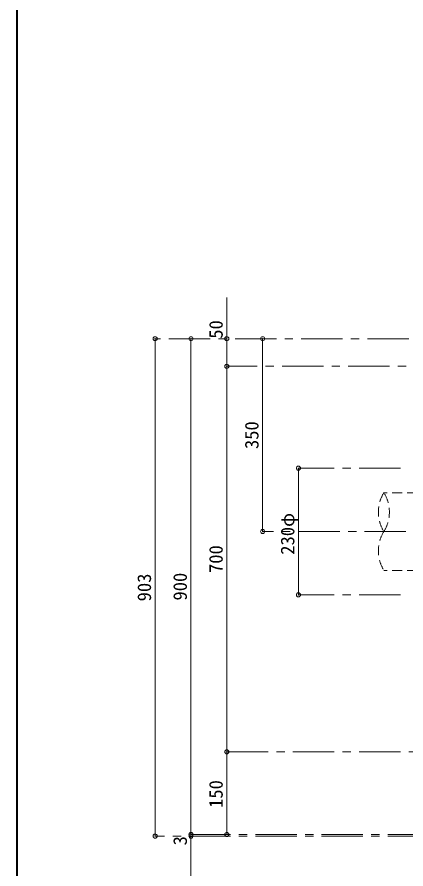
# Model space of a CAD drawing. Units: millimetres at full size, sheet at 1:15; some dimension numbers follow another scale. Extents: x -3171 to 2904, y -2098 to 2117.
# Drawn here: x -3171 to -2465, y -1323 to 224 of the extents above; entities that cross this region are included whole.
import ezdxf
from ezdxf.enums import TextEntityAlignment as Align

# ---------------------------------------------------------------- set-up
doc = ezdxf.new("R2010")
doc.units = ezdxf.units.MM
doc.header["$LTSCALE"] = 15
doc.header["$PDMODE"] = 32
doc.header["$PDSIZE"] = 7.5
doc.linetypes.add('CHAIN1', pattern=[8, 5, -1, 1, -1])
doc.linetypes.add('DASHED1', pattern=[1.8, 1.2, -0.6])
doc.layers.add('0-0_ﾚｲﾔ1', color=4, linetype='Continuous', lineweight=9)
doc.styles.add('ＭＳ ゴシック', font='')
doc.styles.get('ＭＳ ゴシック').set_extended_font_data('MS Gothic')

msp = doc.modelspace()

# ---------------------------------------------------------------- linework, layer by layer
at = {"layer": '0-0_ﾚｲﾔ1', "color": 1, "lineweight": 40}
msp.add_line((-3170.88, -2097.95), (-3170.88, 2117.05), dxfattribs=at)
at = {"layer": '0-0_ﾚｲﾔ1'}
for p, q in [((-2790.38, -285.45), (-2790.38, -410.45)), ((-2920.38, -360.45), (-2920.38, -1263.45)), ((-2855.38, -1260.45), (-2855.38, -360.45)), ((-2725.38, -360.45), (-2725.38, -710.45)), ((-2790.38, -410.45), (-2790.38, -1110.45)), ((-2660.38, -595.45), (-2660.38, -825.45)), ((-2790.38, -1110.45), (-2790.38, -1260.45)), ((-2855.38, -1338.45), (-2855.38, -1260.45))]:
    msp.add_line(p, q, dxfattribs=at)
at = {"layer": '0-0_ﾚｲﾔ1', "linetype": 'CHAIN1'}
for p, q in [((-1980.38, -360.45), (-2920.38, -360.45)), ((-1535.13, -410.45), (-2790.38, -410.45)), ((-2475.38, -595.45), (-2660.38, -595.45)), ((-1745.38, -710.45), (-2725.38, -710.45)), ((-2475.38, -825.45), (-2660.38, -825.45)), ((-2790.38, -1110.45), (-1536.63, -1110.45)), ((-1823.38, -1263.45), (-2920.38, -1263.45)), ((-1823.38, -1260.45), (-2855.38, -1260.45))]:
    msp.add_line(p, q, dxfattribs=at)
at = {"layer": '0-0_ﾚｲﾔ1', "linetype": 'DASHED1'}
for p, q in [((-1851.38, -639.95), (-2505.38, -639.95)), ((-1851.38, -780.95), (-2505.38, -780.95))]:
    msp.add_line(p, q, dxfattribs=at)
for centre, start, end in [((-2448.25, -675.2), 148.324, 211.676), ((-2562.51, -675.2), 328.324, 31.676), ((-2448.25, -745.7), 148.324, 211.676)]:
    msp.add_arc(centre, 67.13, start, end, dxfattribs=at)
at = {"layer": '0-0_ﾚｲﾔ1', "color": 1}
for p in [(-2920.38, -360.45), (-2855.38, -360.45), (-2790.38, -360.45), (-2725.38, -360.45), (-2790.38, -410.45), (-2660.38, -595.45), (-2725.38, -710.45), (-2660.38, -825.45), (-2790.38, -1110.45), (-2920.38, -1263.45), (-2855.38, -1260.45), (-2855.38, -1263.45), (-2790.38, -1260.45)]:
    msp.add_point(p, dxfattribs=at)

# ---------------------------------------------------------------- texts
at = {"layer": '0-0_ﾚｲﾔ1', "color": 7, "style": 'ＭＳ ゴシック'}
for s, p in [('50', (-2790.38, -360.45)), ('350', (-2725.38, -560.77)), ('230φ', (-2660.38, -752.64)), ('700', (-2790.38, -785.77)), ('900', (-2855.38, -835.77)), ('903', (-2920.38, -837.27)), ('150', (-2790.38, -1212.27)), ('3', (-2855.38, -1280.33))]:
    msp.add_text(s, height=24.74, rotation=90, dxfattribs=at).set_placement(p, align=Align.BOTTOM_LEFT)

doc.saveas('drawing.dxf')
